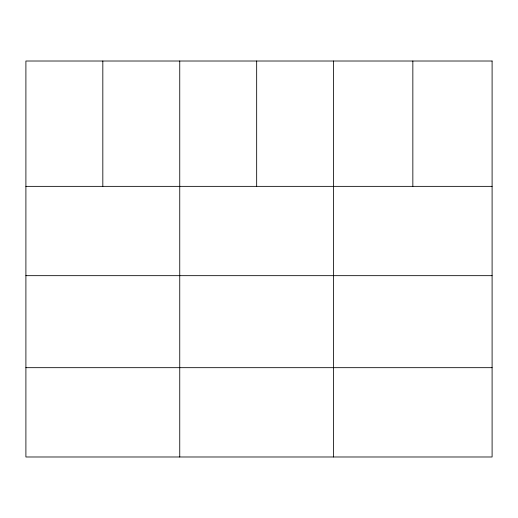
<?xml version="1.0" encoding="UTF-8"?>
<svg xmlns="http://www.w3.org/2000/svg" width="518" height="518" viewBox="0 0 518 518"><rect width="100%" height="100%" fill="white"/><g stroke="black" fill="none" stroke-linecap="round" stroke-linejoin="round"><path stroke-width="0.78" d="M25.9 186.357L492.1 186.357M25.9 275.667L492.1 275.667M25.9 367.676L492.1 367.676M412.846 61.014L412.846 186.357M333.592 61.014L333.592 456.986M256.669 61.014L256.669 186.357M179.746 61.014L179.746 456.986M102.823 61.014L102.823 186.357M492.1 61.014L25.9 61.014L25.9 456.986L492.1 456.986L492.1 61.014"/></g></svg>
